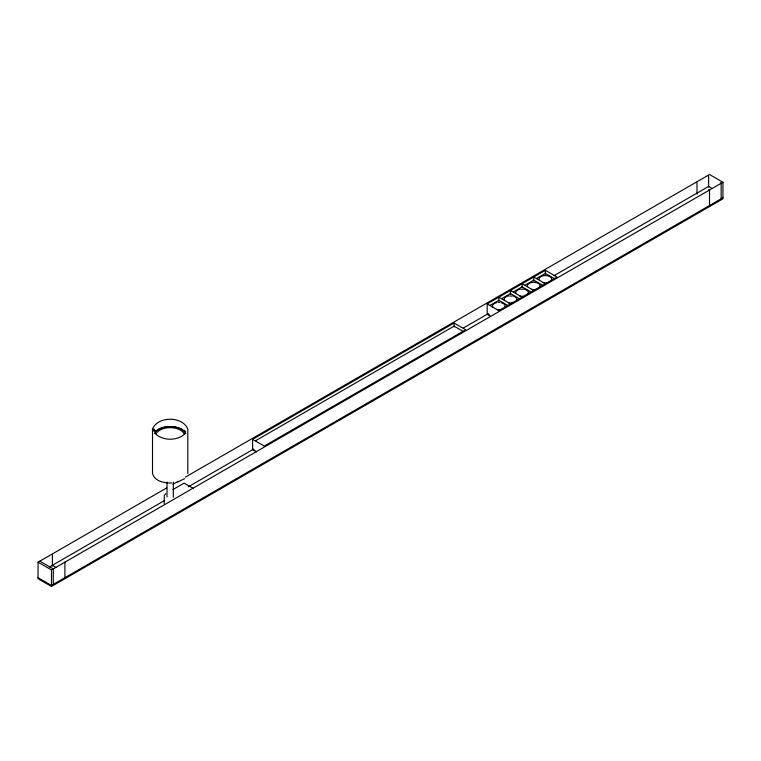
<?xml version="1.0" encoding="UTF-8"?>
<svg xmlns="http://www.w3.org/2000/svg" width="761" height="761" viewBox="0 0 761 761"><rect width="100%" height="100%" fill="white"/><g stroke="black" fill="none" stroke-linecap="round" stroke-linejoin="round"><path stroke-width="1.14" d="M187.805 473.618L187.815 429.061C182.583 415.963 157.736 415.963 152.504 429.061L152.504 473.523C154.626 481.447 164.652 483.206 171.682 483.007M154.017 430.774L154.017 429.137L154.017 431.145M167.011 496.952L167.011 482.027M173.318 497.275L173.318 482.027M184.904 433.741C177.579 441.047 162.74 441.047 155.415 433.741M184.628 478.659L177.598 482.094M165.717 493.746L164.319 495.249L164.205 503.639M185.342 477.147L709.518 174.516L722.95 182.269L722.95 198.811L51.482 586.484L38.05 578.731L38.05 562.189L166.811 487.849M172.985 484.281L178.141 481.313M252.614 439.344L454.051 323.045L465.694 329.76L264.257 446.06L252.614 439.344L252.614 449.684L256.495 451.92M487.183 303.915L545.38 270.317L557.014 277.042L498.826 310.631L487.183 303.915L487.183 314.255L490.094 315.929M255.563 440.743L454.051 326.146L462.85 331.216M490.036 305.37L498.826 300.3L507.616 305.37M501.67 298.654L510.46 293.575L519.249 298.654M513.314 291.929L522.103 286.859L530.893 291.929M524.947 285.213L533.737 280.143L542.526 285.213M536.591 278.497L545.38 273.418L554.17 278.497M172.871 489.618L184.105 483.13L192.99 488.239M49.465 566.974L164.614 500.491M188.3 486.812L253.175 449.361M463.24 328.077L487.953 313.808M553.856 275.767L708.624 186.407L711.535 188.091M38.05 562.189L51.482 569.941L722.95 182.269M722.95 197.774L51.482 585.447L38.05 577.694M521.475 289.266L522.103 289.247M509.832 295.991L511.706 296.058M707.73 175.553L708.624 176.067L708.624 187.149M720.267 182.792L721.162 183.306L721.162 198.811M696.087 182.269L696.99 182.792L696.99 194.16M708.624 189.508L709.518 190.022L709.518 205.527M533.737 277.042L545.38 283.758M522.103 283.758L533.737 290.474M510.46 290.474L522.103 297.199M498.826 297.199L510.46 303.915M487.63 313.998L489.57 315.111M253.061 449.428L255.002 450.541M52.376 565.29L56.257 567.525M39.838 561.152L53.27 568.905L53.27 584.41M545.38 270.83L545.38 274.283M533.737 277.556L533.737 280.999M522.103 284.272L522.103 287.715M510.46 290.997L510.46 294.44M498.826 297.713L498.826 301.156M488.077 313.741L488.077 314.255M454.051 323.558L454.051 327.002M253.508 449.161L253.508 449.684M152.504 429.061L152.504 430.85M64.913 562.189L64.913 577.694M52.376 554.95L52.376 566.032M51.482 569.941L51.482 586.484M156.167 433.846A14.488 8.361 0 0 1 170.16 427.644A14.488 8.361 0 0 1 184.152 433.846M155.263 432.001A16.438 9.484 0 0 1 170.16 426.521A16.438 9.484 0 0 1 185.056 432.001M154.502 433.551A16.209 9.36 0 0 1 170.16 426.617A16.209 9.36 0 0 1 185.817 433.551M154.673 431.801A17.094 9.864 0 0 1 156.157 430.307M184.162 430.307A17.094 9.864 0 0 1 185.646 431.801M548.434 276.015A6.335 3.653 0 0 1 551.402 280.352M548.434 282.426A6.335 3.653 0 0 1 543.05 282.616M539.054 279.449A6.335 3.653 0 0 1 540.5 276.89M541.042 276.557A6.335 3.653 0 0 1 542.327 276.015M543.05 275.815A6.335 3.653 0 0 1 547.711 275.815M530.693 282.731A6.335 3.653 0 0 1 537.466 282.978A6.335 3.653 0 0 1 539.958 286.621M536.077 289.342A6.335 3.653 0 0 1 531.406 289.342M527.516 286.621A6.335 3.653 0 0 1 530.017 282.978M522.893 289.028A6.335 3.653 0 0 1 528.324 293.346M528.124 293.784A6.335 3.653 0 0 1 527.83 294.212M523.673 296.2A6.335 3.653 0 0 1 519.773 296.058M515.882 293.346A6.335 3.653 0 0 1 518.374 289.703M519.05 289.456A6.335 3.653 0 0 1 520.524 289.113M515.815 297.418A6.335 3.653 0 0 1 516.681 300.062M512.79 302.773A6.335 3.653 0 0 1 508.89 302.916M504.239 300.062A6.335 3.653 0 0 1 508.89 295.839M512.79 295.981A6.335 3.653 0 0 1 515.34 297.047M501.157 302.697A6.335 3.653 0 0 1 504.847 307.225M500.396 309.641A6.335 3.653 0 0 1 497.247 309.641M492.805 307.225A6.335 3.653 0 0 1 496.495 302.697M498.027 302.469A6.335 3.653 0 0 1 499.616 302.469"/></g></svg>
